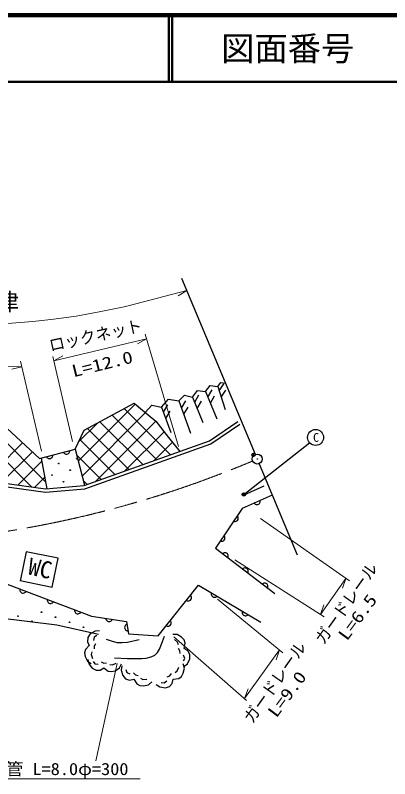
# Model space of a CAD drawing. Units: millimetres, scale not verified. Extents: x 27351 to 680000, y 20000 to 380000.
# Drawn here: x 485683 to 541952, y 265200 to 380000 of the extents above; entities that cross this region are included whole.
import ezdxf
from ezdxf.enums import TextEntityAlignment as Align

# ---------------------------------------------------------------- set-up
doc = ezdxf.new("R2010")
doc.units = ezdxf.units.MM
doc.header["$LTSCALE"] = 1000
doc.header["$PDMODE"] = 32
doc.header["$PDSIZE"] = 500
doc.linetypes.add('CHAIN', pattern=[18.5, 12, -1.5, 3.5, -1.5])
for name, color, linetype, lineweight in [('M-BGD', 7, 'Continuous', 25), ('M-BGD-EXST', 7, 'Continuous', 25), ('M-BMK', 2, 'CHAIN', 13), ('M-BMK-OTRS', 5, 'Continuous', 25), ('M-BMK-SRVR', 3, 'Continuous', 25), ('M-STR-HTXT', 7, 'Continuous', 13), ('M-TTL', 2, 'Continuous', 140), ('M-TTL-LINE', 7, 'Continuous', 50)]:
    doc.layers.add(name, color=color, linetype=linetype, lineweight=lineweight)
doc.layers.add('M-OTRS', color=6, linetype='Continuous')
doc.layers.add('M-TTL-TXT', color=7, linetype='Continuous')
doc.styles.add('ＭＳ ゴシック', font='')
doc.styles.get('ＭＳ ゴシック').set_extended_font_data('MS Gothic')

msp = doc.modelspace()

# ---------------------------------------------------------------- linework, layer by layer
at = {"layer": 'M-BGD'}
for p, q in [((514286, 323443), (514978, 324338)), ((514978, 324338), (516101, 324196)), ((516101, 324196), (516552, 324781)), ((516101, 324196), (517230, 320705)), ((516316, 323529), (517021, 324598)), ((516552, 324781), (517285, 324689)), ((474007, 323248), (488191, 309064)), ((477446, 322637), (490230, 309853)), ((510248, 322005), (511125, 322893)), ((511125, 322893), (512336, 322587)), ((512336, 322587), (513067, 323572)), ((512649, 321808), (513278, 322923)), ((513067, 323572), (514286, 323443)), ((514286, 323443), (515964, 319336)), ((514638, 322581), (515262, 323700)), ((515016, 321655), (515640, 322774)), ((516624, 322578), (517329, 323647)), ((479725, 322232), (489335, 313354)), ((503717, 321537), (495143, 312962)), ((496035, 317599), (503556, 321673)), ((503556, 321673), (504815, 320616)), ((507681, 321081), (508700, 322277)), ((508700, 322277), (510248, 322005)), ((510248, 322005), (512028, 317179)), ((510643, 320933), (511305, 322029)), ((512336, 322587), (513876, 318754)), ((513021, 320880), (513651, 321996)), ((502060, 320862), (508999, 313923)), ((504815, 320616), (506794, 318957)), ((505216, 320280), (506220, 321385)), ((506220, 321385), (507681, 321081)), ((507681, 321081), (509050, 317282)), ((507956, 320318), (508625, 321409)), ((508295, 319377), (508964, 320469)), ((510989, 319995), (511651, 321091)), ((505256, 320247), (495719, 310710)), ((500225, 319869), (506914, 313180)), ((498033, 318681), (495186, 315834)), ((506794, 318957), (497752, 309915)), ((498391, 318875), (504829, 312437)), ((506797, 318953), (508728, 316524)), ((514845, 316006), (519124, 318912)), ((515073, 315557), (519405, 318498)), ((494678, 314779), (496035, 317599)), ((496556, 317881), (502743, 311694)), ((508046, 317381), (502147, 311481)), ((486783, 315712), (481154, 310083)), ((495377, 316232), (500658, 310951)), ((496023, 309299), (514845, 316006)), ((509299, 315805), (506541, 313047)), ((508728, 316524), (510398, 314422)), ((489335, 313354), (494677, 314779)), ((493875, 314441), (493883, 314567)), ((494678, 314779), (496075, 309318)), ((496132, 308807), (515073, 315557)), ((488253, 314354), (483624, 309725)), ((489567, 313416), (490428, 308789)), ((490361, 313628), (490431, 313522)), ((490431, 313522), (490515, 313441)), ((490515, 313441), (490637, 313370)), ((491030, 313371), (491136, 313441)), ((491136, 313441), (491217, 313525)), ((491217, 313525), (491288, 313647)), ((491288, 313647), (491320, 313759)), ((491320, 313759), (491328, 313885)), ((492917, 314309), (492986, 314203)), ((492986, 314203), (493070, 314122)), ((493070, 314122), (493192, 314051)), ((493192, 314051), (493305, 314019)), ((493305, 314019), (493431, 314012)), ((493431, 314012), (493585, 314053)), ((493585, 314053), (493691, 314122)), ((493691, 314122), (493772, 314206)), ((493772, 314206), (493843, 314329)), ((493843, 314329), (493875, 314441)), ((494910, 313870), (498573, 310208)), ((489657, 312930), (486095, 309368)), ((489511, 313401), (489583, 313328)), ((490637, 313370), (490749, 313338)), ((490749, 313338), (490876, 313330)), ((490876, 313330), (491030, 313371)), ((480714, 310147), (490223, 308770)), ((490101, 310546), (488566, 309010)), ((495883, 310069), (496487, 309464)), ((480755, 309636), (490210, 308267)), ((490223, 308770), (496023, 309299)), ((520101, 307905), (523109, 309242)), ((490210, 308267), (496132, 308807)), ((524293, 307863), (519766, 305816)), ((521574, 306634), (521660, 306541)), ((521660, 306541), (521756, 306474)), ((522276, 306490), (522369, 306576)), ((522369, 306576), (522435, 306671)), ((522435, 306671), (522485, 306804)), ((522498, 306920), (522485, 307045)), ((522485, 306804), (522498, 306920)), ((519766, 305816), (515755, 299884)), ((521756, 306474), (521888, 306424)), ((521888, 306424), (522004, 306411)), ((522004, 306411), (522130, 306424)), ((522130, 306424), (522276, 306490)), ((519121, 304647), (519044, 304747)), ((519170, 304541), (519121, 304647)), ((519156, 304164), (519190, 304286)), ((519197, 304402), (519170, 304541)), ((519190, 304286), (519197, 304402)), ((518484, 303919), (518605, 303885)), ((518605, 303885), (518722, 303879)), ((518722, 303879), (518861, 303905)), ((518861, 303905), (518966, 303955)), ((518966, 303955), (519067, 304032)), ((519067, 304032), (519156, 304164)), ((516478, 300953), (516600, 300918)), ((516600, 300918), (516716, 300912)), ((516716, 300912), (516855, 300939)), ((516855, 300939), (516961, 300988)), ((516961, 300988), (517061, 301065)), ((517115, 301681), (517038, 301781)), ((517061, 301065), (517151, 301198)), ((517164, 301575), (517115, 301681)), ((517151, 301198), (517185, 301320)), ((517191, 301436), (517164, 301575)), ((517185, 301320), (517191, 301436)), ((515755, 299884), (524696, 293032)), ((487329, 299311), (486442, 294931)), ((492119, 298341), (487329, 299311)), ((516953, 299117), (516849, 299046)), ((517062, 299159), (516953, 299117)), ((517202, 299178), (517062, 299159)), ((517318, 299165), (517202, 299178)), ((517438, 299124), (517318, 299165)), ((517565, 299026), (517438, 299124)), ((517636, 298922), (517565, 299026)), ((517678, 298813), (517636, 298922)), ((517642, 298437), (517684, 298557)), ((517697, 298673), (517678, 298813)), ((517684, 298557), (517697, 298673)), ((476542, 297414), (497133, 289654)), ((491244, 294021), (492119, 298341)), ((519934, 296833), (519829, 296762)), ((520042, 296875), (519934, 296833)), ((520182, 296894), (520042, 296875)), ((520298, 296881), (520182, 296894)), ((520418, 296840), (520298, 296881)), ((520545, 296742), (520418, 296840)), ((520616, 296638), (520545, 296742)), ((520659, 296529), (520616, 296638)), ((520623, 296153), (520664, 296273)), ((520677, 296389), (520659, 296529)), ((520664, 296273), (520677, 296389)), ((486442, 294993), (491244, 294021)), ((507156, 286673), (513239, 294294)), ((513239, 294294), (522598, 288745)), ((522914, 294549), (522809, 294478)), ((523023, 294591), (522914, 294549)), ((523163, 294610), (523023, 294591)), ((523279, 294597), (523163, 294610)), ((523398, 294556), (523279, 294597)), ((523525, 294458), (523398, 294556)), ((523596, 294354), (523525, 294458)), ((523639, 294245), (523596, 294354)), ((523603, 293869), (523644, 293989)), ((523658, 294105), (523639, 294245)), ((523644, 293989), (523658, 294105)), ((486370, 293710), (486365, 293584)), ((486365, 293584), (486386, 293469)), ((486386, 293469), (486444, 293340)), ((486444, 293340), (486517, 293249)), ((486517, 293249), (486615, 293169)), ((486615, 293169), (486764, 293113)), ((486764, 293113), (486891, 293108)), ((486891, 293108), (487006, 293129)), ((487006, 293129), (487134, 293187)), ((487134, 293187), (487226, 293259)), ((487226, 293259), (487306, 293357)), ((512099, 292673), (512031, 292779)), ((515149, 293162), (515122, 293038)), ((515122, 293038), (515123, 292921)), ((515123, 292921), (515158, 292784)), ((515158, 292784), (515213, 292682)), ((490488, 292158), (490483, 292032)), ((490483, 292032), (490504, 291917)), ((490504, 291917), (490562, 291788)), ((490562, 291788), (490635, 291697)), ((490635, 291697), (490733, 291617)), ((490733, 291617), (490883, 291561)), ((491124, 291577), (491253, 291635)), ((491253, 291635), (491344, 291707)), ((491344, 291707), (491424, 291805)), ((511407, 291998), (511525, 291954)), ((511525, 291954), (511641, 291939)), ((511641, 291939), (511782, 291954)), ((511782, 291954), (511891, 291995)), ((511891, 291995), (511997, 292064)), ((511997, 292064), (512097, 292189)), ((512097, 292189), (512140, 292308)), ((512140, 292564), (512099, 292673)), ((512156, 292423), (512140, 292564)), ((512140, 292308), (512156, 292423)), ((515213, 292682), (515296, 292586)), ((515296, 292586), (515434, 292505)), ((515434, 292505), (515557, 292478)), ((515557, 292478), (515674, 292478)), ((515674, 292478), (515811, 292513)), ((515811, 292513), (515914, 292569)), ((515914, 292569), (516009, 292652)), ((468609, 291210), (491926, 288366)), ((490883, 291561), (491009, 291556)), ((491009, 291556), (491124, 291577)), ((494606, 290606), (494601, 290480)), ((494601, 290480), (494622, 290365)), ((494622, 290365), (494680, 290236)), ((494680, 290236), (494753, 290145)), ((494753, 290145), (494851, 290065)), ((494851, 290065), (495001, 290009)), ((495001, 290009), (495127, 290004)), ((495127, 290004), (495242, 290025)), ((495242, 290025), (495371, 290083)), ((495371, 290083), (495462, 290155)), ((495462, 290155), (495542, 290253)), ((497133, 289654), (502414, 288852)), ((499279, 289328), (499301, 289203)), ((519829, 290387), (519802, 290264)), ((519802, 290264), (519802, 290147)), ((519802, 290147), (519837, 290010)), ((519837, 290010), (519893, 289907)), ((519893, 289907), (519976, 289812)), ((519976, 289812), (520113, 289730)), ((520113, 289730), (520237, 289704)), ((520237, 289704), (520353, 289704)), ((520353, 289704), (520490, 289739)), ((520490, 289739), (520593, 289795)), ((520593, 289795), (520689, 289877)), ((491926, 288366), (498194, 286945)), ((499301, 289203), (499345, 289095)), ((499345, 289095), (499429, 288981)), ((499429, 288981), (499519, 288907)), ((499519, 288907), (499631, 288849)), ((499631, 288849), (499790, 288825)), ((499790, 288825), (499914, 288847)), ((499914, 288847), (500022, 288891)), ((500022, 288891), (500136, 288975)), ((500136, 288975), (500210, 289065)), ((500210, 289065), (500268, 289178)), ((502187, 288181), (502141, 288074)), ((502271, 288294), (502187, 288181)), ((502362, 288368), (502271, 288294)), ((502475, 288424), (502362, 288368)), ((502414, 288852), (502677, 287007)), ((508365, 288187), (508484, 288144)), ((508740, 288144), (508849, 288185)), ((508849, 288185), (508955, 288254)), ((508955, 288254), (509055, 288379)), ((509058, 288863), (508989, 288969)), ((509055, 288379), (509099, 288497)), ((509099, 288753), (509058, 288863)), ((509114, 288613), (509099, 288753)), ((509099, 288497), (509114, 288613)), ((497680, 287408), (496936, 286966)), ((498323, 287456), (497680, 287408)), ((502141, 288074), (502119, 287949)), ((502119, 287949), (502141, 287791)), ((502141, 287791), (502198, 287678)), ((502198, 287678), (502271, 287587)), ((502271, 287587), (502384, 287502)), ((502384, 287502), (502492, 287457)), ((502492, 287457), (502616, 287434)), ((502677, 287007), (507156, 286673)), ((508484, 288144), (508599, 288128)), ((508599, 288128), (508740, 288144)), ((496588, 286423), (496536, 285804)), ((496936, 286966), (496588, 286423)), ((497553, 286494), (497427, 285999)), ((497925, 286715), (497553, 286494)), ((510002, 286900), (509357, 286892)), ((510081, 285740), (509625, 286121)), ((510685, 286489), (510002, 286900)), ((511045, 286075), (510685, 286489)), ((511212, 285593), (511045, 286075)), ((496806, 285210), (496235, 284618)), ((496536, 285804), (496806, 285210)), ((497523, 285133), (497522, 284712)), ((497723, 285503), (497523, 285133)), ((510215, 285354), (510081, 285740)), ((510421, 284454), (510190, 284806)), ((511062, 284784), (511212, 285593)), ((511614, 284437), (511062, 284784)), ((496235, 284618), (496110, 284124)), ((496110, 284124), (496182, 283579)), ((496182, 283579), (496526, 282860)), ((497199, 284268), (497099, 283873)), ((497099, 283873), (497270, 283303)), ((510458, 284035), (510421, 284454)), ((511145, 283302), (510978, 283783)), ((511912, 283892), (511614, 284437)), ((511920, 283247), (511912, 283892)), ((496526, 282860), (497069, 282512)), ((496595, 283127), (496716, 282493)), ((496716, 282493), (497242, 281806)), ((497377, 282817), (497640, 282473)), ((497640, 282473), (498145, 282406)), ((498604, 282756), (498995, 282601)), ((498995, 282601), (499412, 282649)), ((500296, 282325), (500841, 282561)), ((501367, 281874), (501650, 282454)), ((511109, 281845), (510899, 282455)), ((510957, 282912), (511145, 283302)), ((511032, 282074), (511543, 282468)), ((511543, 282468), (511920, 283247)), ((497242, 281806), (497822, 281523)), ((497822, 281523), (498442, 281543)), ((498442, 281543), (499001, 281880)), ((499001, 281880), (499655, 281381)), ((499655, 281381), (500161, 281314)), ((499891, 282379), (500296, 282325)), ((500161, 281314), (500693, 281449)), ((500693, 281449), (501367, 281874)), ((501686, 282174), (501577, 281539)), ((501577, 281539), (501827, 280710)), ((502309, 281609), (502434, 281195)), ((509708, 281159), (510032, 281407)), ((510032, 281407), (510251, 281959)), ((510933, 281068), (511109, 281845)), ((501827, 280710), (502270, 280241)), ((502270, 280241), (502857, 280042)), ((502434, 281195), (502883, 280954)), ((502857, 280042), (503499, 280160)), ((503436, 281120), (503747, 280838)), ((503499, 280160), (503936, 279463)), ((503747, 280838), (504155, 280735)), ((504508, 280314), (504867, 280121)), ((504867, 280121), (505461, 280149)), ((508531, 280515), (508917, 280682)), ((508917, 280682), (509179, 281011)), ((509274, 279543), (509432, 280177)), ((509432, 280177), (510247, 280286)), ((510247, 280286), (510652, 280596)), ((510652, 280596), (510933, 281068)), ((503936, 279463), (504385, 279222)), ((504385, 279222), (504931, 279161)), ((504931, 279161), (505711, 279321)), ((505711, 279321), (506180, 279764)), ((506848, 279357), (507382, 278995)), ((507382, 278995), (508240, 278880)), ((507620, 279691), (508049, 279634)), ((508049, 279634), (508454, 279943)), ((508240, 278880), (508850, 279090)), ((508850, 279090), (509274, 279543))]:
    msp.add_line(p, q, dxfattribs=at)
for points in [[(499348, 286207), (500100, 285917), (500960, 285704), (501757, 285670), (502562, 285754), (504307, 286148)], [(500588, 283374), (502544, 283278), (504699, 283278), (505337, 283343), (506126, 283542), (506638, 283805), (507033, 284165), (507357, 284661), (507681, 285419), (508085, 286621)]]:
    msp.add_lwpolyline(points, dxfattribs=at)
for centre in [(492208, 312596), (494941, 313325), (493939, 311594), (491206, 310865), (492937, 309863), (486079, 289638), (489631, 290254), (491734, 289492), (488181, 288876), (493836, 288730), (495938, 287969)]:
    msp.add_circle(centre, 50, dxfattribs=at)
at = {"layer": 'M-BGD-EXST'}
msp.add_line((520026, 307958), (529887, 315729), dxfattribs=at)
for centre, radius in [((530809, 316513), 1200), ((520026, 307958), 250), ((520026, 307958), 150), ((520026, 307958), 50)]:
    msp.add_circle(centre, radius, dxfattribs=at)
at = {"layer": 'M-BMK'}
msp.add_arc((459167, 460397), 160000, 266.91599, 293.14116, dxfattribs=at)
at = {"layer": 'M-BMK-OTRS'}
for p, q in [((521766, 313946), (510716, 340440)), ((522343, 312561), (528031, 298865))]:
    msp.add_line(p, q, dxfattribs=at)
at = {"layer": 'M-BMK-SRVR'}
for radius in [750, 30]:
    msp.add_circle((522047, 313271), radius, dxfattribs=at)
at = {"layer": 'M-OTRS'}
msp.add_point((521495, 313914), dxfattribs=at)
at = {"layer": 'M-STR-HTXT'}
for p, q in [((511485, 338596), (502624, 336304)), ((511485, 338596), (510138, 337814)), ((505196, 332049), (510223, 315150)), ((491456, 328025), (505402, 331358)), ((505402, 331358), (504040, 330601)), ((491302, 328680), (494297, 315899)), ((491456, 328025), (492817, 328782)), ((486690, 327150), (457078, 328265)), ((486491, 328005), (489645, 314455)), ((486690, 327150), (485175, 326786)), ((522524, 304312), (535894, 294953)), ((518680, 298129), (532077, 289528)), ((531538, 289874), (535374, 295317)), ((535374, 295317), (534853, 293849)), ((516090, 292196), (525911, 284153)), ((531538, 289874), (532059, 291342)), ((509488, 286514), (520435, 276988)), ((520141, 277243), (525409, 284564)), ((525409, 284564), (524874, 283101)), ((501006, 282539), (497768, 267916)), ((520141, 277243), (520677, 278706)), ((470820, 265200), (504431, 265200))]:
    msp.add_line(p, q, dxfattribs=at)
msp.add_lwpolyline([(374309, 342411), (379026, 342323), (383418, 342103), (387805, 341782), (397561, 340817), (407271, 339738), (417020, 338747), (426770, 337802), (436520, 336834), (446103, 335795), (455848, 334691), (465607, 333788), (469599, 333539), (473699, 333390), (477299, 333370), (481099, 333455), (484511, 333628), (488303, 333930), (491486, 334283), (494852, 334766), (498303, 335391), (502022, 336173), (502624, 336304)], dxfattribs=at)
at = {"layer": 'M-TTL'}
msp.add_line((680000, 380000), (40000, 380000), dxfattribs=at)
at = {"layer": 'M-TTL-LINE'}
for p, q in [((508747, 380000), (508747, 370000)), ((509247, 380000), (509247, 370000)), ((40000, 370000), (680000, 370000))]:
    msp.add_line(p, q, dxfattribs=at)

# ---------------------------------------------------------------- texts
at = {"layer": 'M-BGD', "style": 'ＭＳ ゴシック'}
msp.add_text('字\u3000室\u3000津', height=2566, dxfattribs=at).set_placement((468756, 334860), align=Align.BOTTOM_LEFT)
msp.add_text('WC', height=2566, rotation=347.9, dxfattribs=at).set_placement((487291, 295197), align=Align.BOTTOM_LEFT)
at = {"layer": 'M-BGD-EXST', "style": 'ＭＳ ゴシック'}
msp.add_text('C', height=1320, dxfattribs=at).set_placement((530434, 315459), align=Align.BOTTOM_LEFT)
at = {"layer": 'M-STR-HTXT', "style": 'ＭＳ ゴシック'}
for s, rotation, width, p in [('ロックネット', 12.4, 0.95, (491095, 328896)), ('L=12.0', 13.8, 1.25, (494566, 325031)), ('ガードレール', 54.7, 0.95, (532494, 284932)), ('L=6.5', 53.4, 1.25, (535961, 285493)), ('ガードレール', 54.7, 0.95, (521762, 273063)), ('L=9.0', 53.4, 1.25, (525361, 273918))]:
    msp.add_text(s, height=1833, rotation=rotation, dxfattribs=dict(at, width=width)).set_placement(p, align=Align.BOTTOM_LEFT)
at = {"layer": 'M-STR-HTXT', "style": 'ＭＳ ゴシック', "width": 1.1}
msp.add_text('ヒューム管 L=8.0φ=300', height=1833, dxfattribs=at).set_placement((473140, 265200), align=Align.BOTTOM_LEFT)
at = {"layer": 'M-TTL-TXT', "style": 'ＭＳ ゴシック'}
msp.add_text('図面番号', height=3666, dxfattribs=at).set_placement((526622, 375000), align=Align.MIDDLE_CENTER)

doc.saveas('drawing.dxf')
